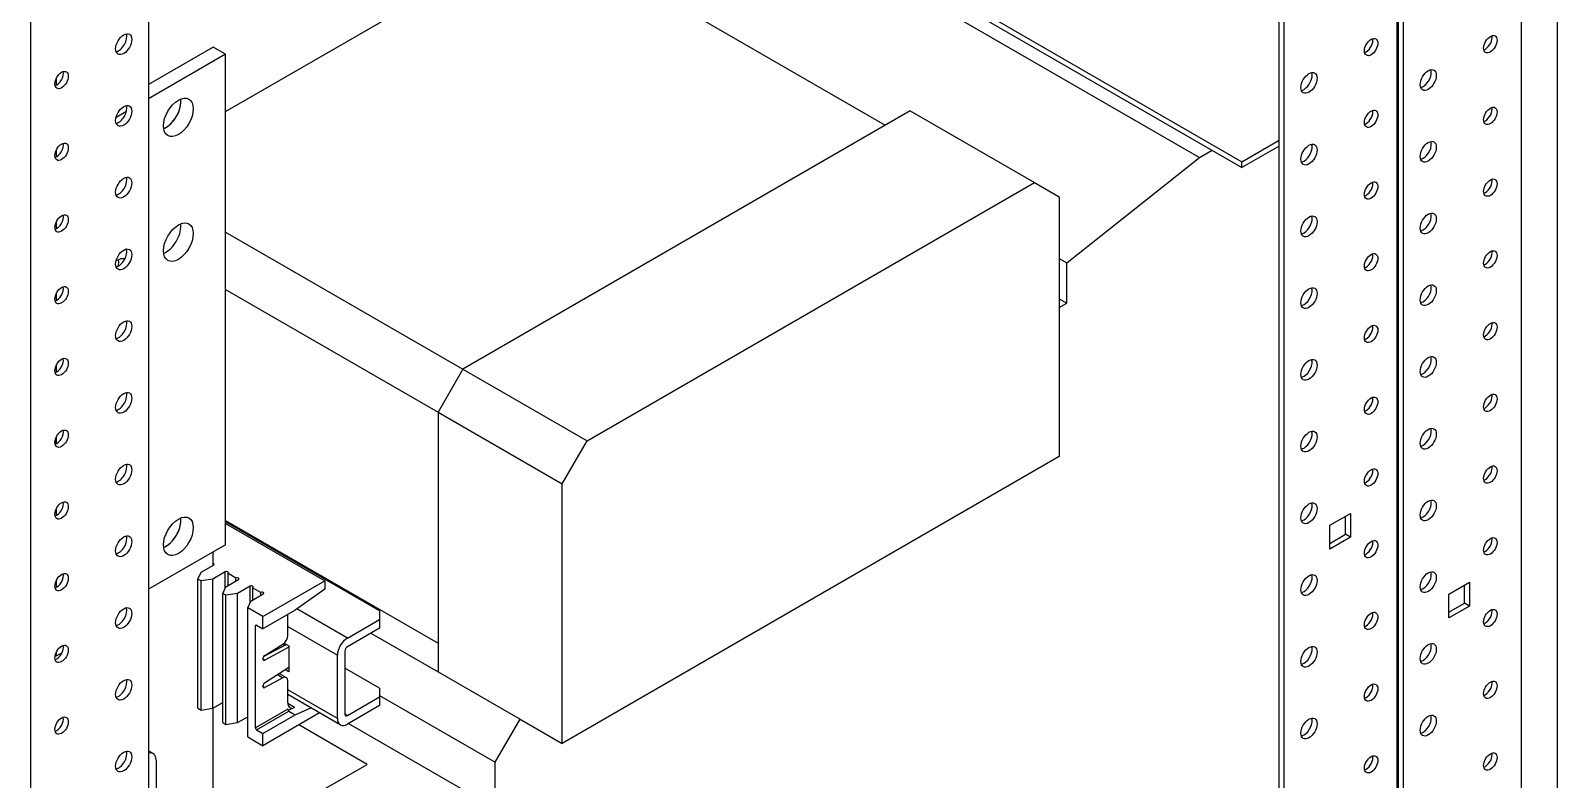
# Model space of a CAD drawing. Header units: millimetres. Extents: x -116965 to 323937, y 291661 to 566926.
# Drawn here: x -24622.3 to -24374, y 315052.4 to 315174.1 of the extents above; entities that cross this region are included whole.
import ezdxf

# ---------------------------------------------------------------- set-up
doc = ezdxf.new("R2010")
doc.units = ezdxf.units.MM
doc.layers.add('ALPHA', color=255, linetype='Continuous')

msp = doc.modelspace()

# ---------------------------------------------------------------- linework, layer by layer
at = {"layer": 'ALPHA'}
for p, q in [((-24400.030867, 315013.633447), (-24400.030867, 315343.031496)), ((-24419.223765, 315003.135634), (-24419.223765, 315332.88361)), ((-24418.415643, 315003.602203), (-24418.415643, 315332.41704)), ((-24379.827816, 314865.730923), (-24379.827816, 315332.300398)), ((-24399.828836, 314855.116468), (-24399.828836, 315321.685942)), ((-24399.020714, 314854.649898), (-24399.020714, 315321.219373)), ((-24519.157078, 315206.985046), (-24425.28468, 315152.787793)), ((-24519.162136, 315203.72198), (-24432.153718, 315153.487647)), ((-24519.157078, 315206.051907), (-24425.28468, 315151.854654)), ((-24603.071528, 315203.410581), (-24603.071528, 314736.841106)), ((-24590.545636, 315160.952758), (-24521.249172, 315200.961091)), ((-24373.968931, 314924.16875), (-24373.968931, 315200.844448)), ((-24622.264426, 315192.329556), (-24622.264426, 314725.760081)), ((-24538.825826, 315190.813205), (-24483.267436, 315158.736553)), ((-24592.565942, 315171.450572), (-24603.071528, 315165.385168)), ((-24590.545636, 315170.284148), (-24592.565942, 315171.450572)), ((-24590.545636, 315170.284148), (-24603.071528, 315163.052321)), ((-24590.545636, 315090.500768), (-24590.545636, 315170.284148)), ((-24405.355132, 315170.661605), (-24405.224082, 315170.585943)), ((-24618.021786, 315165.291855), (-24618.021786, 315166.464734)), ((-24606.670771, 315160.974297), (-24608.361628, 315159.99808)), ((-24479.226826, 315161.069401), (-24551.957809, 315119.078148)), ((-24479.226826, 315161.069401), (-24459.023775, 315149.405164)), ((-24618.021786, 315153.627618), (-24618.021786, 315154.800497)), ((-24618.021786, 315153.627618), (-24618.021786, 315154.800497)), ((-24432.153718, 315153.487647), (-24430.133412, 315154.65407)), ((-24425.28468, 315152.787793), (-24419.223765, 315156.287064)), ((-24419.223765, 315155.353925), (-24425.28468, 315151.854654)), ((-24453.770982, 315136.341219), (-24432.153718, 315153.487647)), ((-24425.28468, 315151.854654), (-24425.28468, 315152.787793)), ((-24531.754758, 315107.413911), (-24459.023775, 315149.405164)), ((-24459.023775, 315149.405164), (-24454.983165, 315147.072317)), ((-24454.983165, 315147.072317), (-24454.983165, 315104.847779)), ((-24618.021786, 315141.963381), (-24618.021786, 315143.13626)), ((-24590.545636, 315141.35684), (-24551.957809, 315119.078148)), ((-24454.983165, 315137.041073), (-24453.770982, 315136.341219)), ((-24453.770982, 315129.809246), (-24453.770982, 315136.341219)), ((-24590.545636, 315132.025451), (-24555.998419, 315112.079606)), ((-24618.021786, 315130.299144), (-24618.021786, 315131.472023)), ((-24454.983165, 315130.5091), (-24453.770982, 315129.809246)), ((-24454.983165, 315129.109392), (-24453.770982, 315129.809246)), ((-24618.021786, 315118.634907), (-24618.021786, 315119.807786)), ((-24551.957809, 315119.078148), (-24555.998419, 315112.079606)), ((-24551.957809, 315119.078148), (-24531.754758, 315107.413911)), ((-24555.998419, 315112.079606), (-24555.998419, 315069.855068)), ((-24555.998419, 315112.079606), (-24535.795369, 315100.415369)), ((-24618.021786, 315107.063984), (-24618.301835, 315107.225671)), ((-24618.021786, 315106.97067), (-24618.021786, 315108.143549)), ((-24618.021786, 315106.97067), (-24618.021786, 315107.063984)), ((-24535.795369, 315100.415369), (-24531.754758, 315107.413911)), ((-24454.983165, 315104.847779), (-24535.795369, 315058.190832)), ((-24535.795369, 315058.190832), (-24535.795369, 315100.415369)), ((-24618.021786, 315095.306433), (-24618.021786, 315096.479312)), ((-24618.021786, 315095.306433), (-24618.021786, 315096.479312)), ((-24590.545636, 315094.466608), (-24555.998419, 315074.520763)), ((-24411.001123, 315093.685104), (-24407.647417, 315095.621368)), ((-24408.455539, 315092.215411), (-24408.455539, 315095.154798)), ((-24407.647417, 315095.621368), (-24407.647417, 315091.748841)), ((-24565.493853, 315079.76967), (-24590.545636, 315094.233323)), ((-24590.545636, 315094.000039), (-24574.383196, 315084.668649)), ((-24411.001123, 315089.812578), (-24411.001123, 315093.685104)), ((-24411.001123, 315090.745717), (-24408.455539, 315092.215411)), ((-24407.647417, 315091.748841), (-24408.455539, 315092.215411)), ((-24590.545636, 315090.500768), (-24603.071528, 315083.268941)), ((-24407.647417, 315091.748841), (-24411.001123, 315089.812578)), ((-24594.525638, 315086.033365), (-24592.505332, 315087.199789)), ((-24592.565942, 315087.164796), (-24592.565942, 315089.334344)), ((-24618.021786, 315083.642196), (-24618.021786, 315084.815075)), ((-24618.021786, 315083.642196), (-24618.021786, 315084.815075)), ((-24595.037966, 315084.92945), (-24594.525638, 315086.033365)), ((-24595.037966, 315063.933823), (-24595.037966, 315084.92945)), ((-24594.538588, 315084.641134), (-24595.037966, 315084.92945)), ((-24592.626551, 315084.936927), (-24594.538588, 315084.641134)), ((-24594.538588, 315063.645507), (-24594.538588, 315084.641134)), ((-24590.606246, 315086.10335), (-24592.626551, 315084.936927)), ((-24592.626551, 315063.9413), (-24592.626551, 315084.936927)), ((-24590.606246, 315083.439328), (-24590.606246, 315086.10335)), ((-24590.485027, 315083.700518), (-24588.464722, 315084.866941)), ((-24590.202185, 315085.870066), (-24590.202185, 315083.863817)), ((-24588.868783, 315085.100226), (-24590.202185, 315085.870066)), ((-24588.868783, 315084.633657), (-24588.868783, 315085.100226)), ((-24584.484721, 315078.836531), (-24574.383196, 315084.668649)), ((-24574.383196, 315084.668649), (-24574.383196, 315083.268941)), ((-24590.997356, 315082.596602), (-24590.485027, 315083.700518)), ((-24590.997356, 315061.600976), (-24590.997356, 315082.596602)), ((-24590.497978, 315082.308286), (-24590.997356, 315082.596602)), ((-24588.585941, 315082.604079), (-24590.497978, 315082.308286)), ((-24590.497978, 315061.31266), (-24590.497978, 315082.308286)), ((-24586.565635, 315083.770503), (-24588.585941, 315082.604079)), ((-24588.585941, 315061.608453), (-24588.585941, 315082.604079)), ((-24586.565635, 315081.106481), (-24586.565635, 315083.770503)), ((-24586.444417, 315081.36767), (-24584.424112, 315082.534094)), ((-24586.161574, 315083.537218), (-24586.161574, 315081.53097)), ((-24584.828173, 315082.767379), (-24586.161574, 315083.537218)), ((-24584.828173, 315082.300809), (-24584.828173, 315082.767379)), ((-24574.383196, 315083.268941), (-24579.231928, 315079.881063)), ((-24391.606194, 315082.487437), (-24388.252488, 315084.4237)), ((-24391.606194, 315078.61491), (-24391.606194, 315082.487437)), ((-24389.06061, 315081.017743), (-24389.06061, 315083.957131)), ((-24388.252488, 315084.4237), (-24388.252488, 315080.551174)), ((-24586.956746, 315080.263755), (-24586.444417, 315081.36767)), ((-24586.956746, 315059.268129), (-24586.956746, 315080.263755)), ((-24584.484721, 315078.836531), (-24586.956746, 315080.263755)), ((-24579.231928, 315079.881646), (-24584.484721, 315076.848945)), ((-24579.232433, 315079.881355), (-24579.231928, 315079.881063)), ((-24579.231928, 315079.881063), (-24579.231928, 315079.881646)), ((-24570.746647, 315075.33726), (-24578.953591, 315080.075541)), ((-24565.493853, 315079.76967), (-24565.493853, 315078.369961)), ((-24391.606194, 315079.548049), (-24389.06061, 315081.017743)), ((-24388.252488, 315080.551174), (-24391.606194, 315078.61491)), ((-24388.252488, 315080.551174), (-24389.06061, 315081.017743)), ((-24585.696904, 315077.315514), (-24585.494874, 315077.432157)), ((-24585.696904, 315060.761629), (-24585.696904, 315077.315514)), ((-24585.494874, 315077.432157), (-24584.484721, 315076.848945)), ((-24584.484721, 315076.848945), (-24584.484721, 315078.836531)), ((-24580.444111, 315075.738783), (-24580.444111, 315079.181792)), ((-24580.444111, 315077.203538), (-24572.362891, 315072.537843)), ((-24570.746647, 315075.33726), (-24565.493853, 315078.369961)), ((-24565.493853, 315078.369961), (-24565.493853, 315076.970253)), ((-24565.493853, 315076.970253), (-24570.746647, 315073.937551)), ((-24566.908067, 315076.153756), (-24555.998419, 315069.855068)), ((-24618.021786, 315072.47616), (-24618.021786, 315073.150839)), ((-24617.961177, 315072.50285), (-24617.158238, 315072.966427)), ((-24584.372919, 315072.339959), (-24580.693553, 315074.314851)), ((-24580.242081, 315073.881933), (-24584.192325, 315071.761647)), ((-24584.192252, 315072.522534), (-24581.22403, 315074.355926)), ((-24582.464416, 315073.589772), (-24582.464416, 315073.364344)), ((-24582.129681, 315073.796529), (-24582.129681, 315073.544012)), ((-24581.050203, 315074.485348), (-24581.050203, 315074.12342)), ((-24581.026142, 315074.506872), (-24580.242081, 315074.054194)), ((-24580.242081, 315074.054194), (-24580.242081, 315069.855068)), ((-24572.362891, 315062.273314), (-24572.362891, 315072.537843)), ((-24571.150708, 315073.237697), (-24571.150708, 315062.973169)), ((-24584.484721, 315071.942543), (-24584.484721, 315072.003963)), ((-24584.192325, 315071.761647), (-24584.484534, 315071.930354)), ((-24584.198682, 315068.055858), (-24580.242081, 315070.596997)), ((-24580.242081, 315069.855068), (-24580.850417, 315070.206292)), ((-24565.493853, 315067.172294), (-24571.150708, 315070.43828)), ((-24555.998419, 315069.855068), (-24542.664406, 315062.156672)), ((-24584.484721, 315067.472889), (-24584.484721, 315067.541337)), ((-24584.192252, 315067.292033), (-24584.484537, 315067.460783)), ((-24581.22403, 315068.886048), (-24584.192252, 315067.292033)), ((-24582.109801, 315069.397448), (-24581.22403, 315068.886048)), ((-24581.819115, 315069.584142), (-24580.680805, 315068.926938)), ((-24580.444111, 315064.821933), (-24580.444111, 315068.403764)), ((-24565.493853, 315067.172294), (-24565.493853, 315065.772586)), ((-24592.626551, 315063.9413), (-24590.997356, 315064.881916)), ((-24572.362891, 315062.273314), (-24580.444111, 315066.939009)), ((-24571.889504, 315061.226967), (-24580.444111, 315066.165972)), ((-24579.358636, 315064.056592), (-24580.437471, 315064.679457)), ((-24570.746647, 315062.739884), (-24565.493853, 315065.772586)), ((-24565.493853, 315066.00587), (-24546.705016, 315055.15813)), ((-24565.493853, 315065.772586), (-24565.493853, 315064.372877)), ((-24595.037966, 315063.933823), (-24594.538588, 315063.645507)), ((-24594.538588, 315063.645507), (-24592.626551, 315063.9413)), ((-24592.565942, 315049.601169), (-24592.565942, 315063.976293)), ((-24588.585941, 315061.608453), (-24586.956746, 315062.549069)), ((-24580.444111, 315063.794331), (-24585.696904, 315060.761629)), ((-24585.494874, 315060.411702), (-24580.242081, 315063.444404)), ((-24575.254697, 315063.169862), (-24584.484721, 315057.840904)), ((-24584.484721, 315059.82849), (-24579.231928, 315062.861192)), ((-24579.358636, 315064.056592), (-24580.381889, 315063.590002)), ((-24580.256362, 315063.453233), (-24579.231928, 315062.861776)), ((-24580.242081, 315063.444404), (-24579.231928, 315062.861192)), ((-24579.231928, 315062.861776), (-24576.711605, 315064.011008)), ((-24579.231928, 315062.861192), (-24579.231928, 315062.861776)), ((-24570.746647, 315062.739884), (-24571.150708, 315062.973169)), ((-24565.493853, 315064.372877), (-24570.746647, 315061.340176)), ((-24546.705016, 315055.15813), (-24542.664406, 315062.156672)), ((-24542.664406, 315062.156672), (-24535.795369, 315058.190832)), ((-24590.997356, 315061.600976), (-24590.497978, 315061.31266)), ((-24590.497978, 315061.31266), (-24588.585941, 315061.608453)), ((-24585.494874, 315060.411702), (-24584.484721, 315059.82849)), ((-24584.484721, 315057.840904), (-24584.484721, 315059.82849)), ((-24567.514158, 315054.808203), (-24578.625836, 315061.223533)), ((-24570.544616, 315061.456818), (-24546.705016, 315047.693018)), ((-24586.956746, 315059.268129), (-24584.484721, 315057.840904)), ((-24602.332732, 315056.554405), (-24603.071528, 315056.980949)), ((-24601.859345, 315055.508057), (-24601.859345, 315045.243529)), ((-24575.393348, 315050.25915), (-24567.514158, 315054.808203)), ((-24546.705016, 315047.693018), (-24546.705016, 315055.15813))]:
    msp.add_line(p, q, dxfattribs=at)
for centre, major_axis, start_param, end_param in [((-24607.112138, 315171.917141), (0.928571, 1.608333), 2.3561944902, 8.6393797974), ((-24607.92026, 315172.383711), (0.928571, 1.608333), 3.5917893435, 5.8329886172), ((-24404.273507, 315171.450572), (0.771429, 1.336153), 2.3561944902, 8.6393797974), ((-24405.081629, 315171.917141), (0.771429, 1.336153), 3.926990817, 5.7318997087), ((-24384.878578, 315171.917141), (0.771429, 1.336153), 2.3561944902, 8.6393797974), ((-24385.6867, 315172.383711), (0.771429, 1.336153), 3.926990817, 5.7318997087), ((-24405.081629, 315171.917141), (0.771429, 1.336153), 3.692878252, 3.926990817), ((-24385.6867, 315172.383711), (0.771429, 1.336153), 3.692878252, 3.926990817), ((-24617.213664, 315166.085023), (0.771429, 1.336153), 2.3561944902, 8.6393797974), ((-24618.021786, 315166.551592), (0.771429, 1.336153), 3.692878252, 5.7318997087), ((-24414.375033, 315165.618453), (0.928571, 1.608333), 2.3561944902, 8.6393797974), ((-24415.183155, 315166.085023), (0.928571, 1.608333), 3.926990817, 5.8329886172), ((-24394.980104, 315166.085023), (0.928571, 1.608333), 2.3561944902, 8.6393797974), ((-24395.788226, 315166.551592), (0.928571, 1.608333), 3.926990817, 5.8329886172), ((-24415.183155, 315166.085023), (0.928571, 1.608333), 3.5917893435, 3.926990817), ((-24395.788226, 315166.551592), (0.928571, 1.608333), 3.5917893435, 3.926990817), ((-24607.112138, 315160.252904), (0.928571, 1.608333), 2.3561944902, 8.6393797974), ((-24607.92026, 315160.719474), (0.928571, 1.608333), 3.5917893435, 5.8329886172), ((-24598.222796, 315160.019619), (1.714286, 2.96923), 2.3561944902, 8.6393797974), ((-24600.243101, 315161.186043), (1.714286, 2.96923), 3.7717298997, 5.6530480611), ((-24600.243101, 315161.186043), (1.714286, 2.96923), 3.926990817, 5.6530480611), ((-24384.878578, 315160.252904), (0.771429, 1.336153), 2.3561944902, 8.6393797974), ((-24385.6867, 315160.719474), (0.771429, 1.336153), 3.926990817, 5.7318997087), ((-24404.273507, 315159.786335), (0.771429, 1.336153), 2.3561944902, 8.6393797974), ((-24405.081629, 315160.252904), (0.771429, 1.336153), 3.692878252, 3.926990817), ((-24405.081629, 315160.252904), (0.771429, 1.336153), 3.926990817, 5.7318997087), ((-24385.6867, 315160.719474), (0.771429, 1.336153), 3.692878252, 3.926990817), ((-24600.243101, 315161.186043), (1.714286, 2.96923), 3.7717298997, 3.926990817), ((-24617.213664, 315154.420786), (0.771429, 1.336153), 2.3561944902, 8.6393797974), ((-24618.021786, 315154.887355), (0.771429, 1.336153), 3.692878252, 5.7318997087), ((-24414.375033, 315153.954216), (0.928571, 1.608333), 2.3561944902, 8.6393797974), ((-24415.183155, 315154.420786), (0.928571, 1.608333), 3.926990817, 5.8329886172), ((-24394.980104, 315154.420786), (0.928571, 1.608333), 2.3561944902, 8.6393797974), ((-24395.788226, 315154.887355), (0.928571, 1.608333), 3.926990817, 5.8329886172), ((-24415.183155, 315154.420786), (0.928571, 1.608333), 3.5917893435, 3.926990817), ((-24395.788226, 315154.887355), (0.928571, 1.608333), 3.5917893435, 3.926990817), ((-24607.112138, 315148.588667), (0.928571, 1.608333), 2.3561944902, 8.6393797974), ((-24607.92026, 315149.055237), (0.928571, 1.608333), 3.5917893435, 5.8329886172), ((-24404.273507, 315148.122098), (0.771429, 1.336153), 2.3561944902, 8.6393797974), ((-24405.081629, 315148.588667), (0.771429, 1.336153), 3.926990817, 5.7318997087), ((-24384.878578, 315148.588667), (0.771429, 1.336153), 2.3561944902, 8.6393797974), ((-24385.6867, 315149.055237), (0.771429, 1.336153), 3.926990817, 5.7318997087), ((-24405.081629, 315148.588667), (0.771429, 1.336153), 3.692878252, 3.926990817), ((-24385.6867, 315149.055237), (0.771429, 1.336153), 3.692878252, 3.926990817), ((-24617.213664, 315142.756549), (0.771429, 1.336153), 2.3561944902, 8.6393797974), ((-24618.021786, 315143.223118), (0.771429, 1.336153), 3.692878252, 5.7318997087), ((-24414.375033, 315142.289979), (0.928571, 1.608333), 2.3561944902, 8.6393797974), ((-24394.980104, 315142.756549), (0.928571, 1.608333), 2.3561944902, 8.6393797974), ((-24395.788226, 315143.223118), (0.928571, 1.608333), 3.926990817, 5.8329886172), ((-24598.222796, 315139.723847), (1.714286, 2.96923), 2.3561944902, 8.6393797974), ((-24600.243101, 315140.890271), (1.714286, 2.96923), 3.926990817, 5.6530480611), ((-24415.183155, 315142.756549), (0.928571, 1.608333), 3.926990817, 5.8329886172), ((-24395.788226, 315143.223118), (0.928571, 1.608333), 3.5917893435, 3.926990817), ((-24415.183155, 315142.756549), (0.928571, 1.608333), 3.5917893435, 3.926990817), ((-24607.112138, 315136.92443), (0.928571, 1.608333), 2.3561944902, 8.6393797974), ((-24608.324321, 315133.891729), (1.714286, 2.96923), 0.7853981634, 0.8008254451), ((-24607.92026, 315137.391), (0.928571, 1.608333), 3.5917893435, 5.8329886172), ((-24608.324321, 315133.891729), (1.714286, 2.96923), 0.1679476412, 0.7853981634), ((-24610.344626, 315135.058153), (1.714286, 2.96923), 5.2883672287, 5.6530480611), ((-24600.243101, 315140.890271), (1.714286, 2.96923), 3.7717298997, 3.926990817), ((-24404.273507, 315136.457861), (0.771429, 1.336153), 2.3561944902, 8.6393797974), ((-24405.081629, 315136.92443), (0.771429, 1.336153), 3.926990817, 5.7318997087), ((-24384.878578, 315136.92443), (0.771429, 1.336153), 2.3561944902, 8.6393797974), ((-24385.6867, 315137.391), (0.771429, 1.336153), 3.926990817, 5.7318997087), ((-24405.081629, 315136.92443), (0.771429, 1.336153), 3.692878252, 3.926990817), ((-24385.6867, 315137.391), (0.771429, 1.336153), 3.692878252, 3.926990817), ((-24617.213664, 315131.092312), (0.771429, 1.336153), 2.3561944902, 8.6393797974), ((-24618.021786, 315131.558881), (0.771429, 1.336153), 3.692878252, 5.7318997087), ((-24414.375033, 315130.625743), (0.928571, 1.608333), 2.3561944902, 8.6393797974), ((-24415.183155, 315131.092312), (0.928571, 1.608333), 3.926990817, 5.8329886172), ((-24394.980104, 315131.092312), (0.928571, 1.608333), 2.3561944902, 8.6393797974), ((-24395.788226, 315131.558881), (0.928571, 1.608333), 3.926990817, 5.8329886172), ((-24415.183155, 315131.092312), (0.928571, 1.608333), 3.5917893435, 3.926990817), ((-24395.788226, 315131.558881), (0.928571, 1.608333), 3.5917893435, 3.926990817), ((-24607.112138, 315125.260194), (0.928571, 1.608333), 2.3561944902, 8.6393797974), ((-24607.92026, 315125.726763), (0.928571, 1.608333), 3.5917893435, 5.8329886172), ((-24384.878578, 315125.260194), (0.771429, 1.336153), 2.3561944902, 8.6393797974), ((-24404.273507, 315124.793624), (0.771429, 1.336153), 2.3561944902, 8.6393797974), ((-24405.081629, 315125.260194), (0.771429, 1.336153), 3.926990817, 5.7318997087), ((-24385.6867, 315125.726763), (0.771429, 1.336153), 3.692878252, 3.926990817), ((-24385.6867, 315125.726763), (0.771429, 1.336153), 3.926990817, 5.7318997087), ((-24405.081629, 315125.260194), (0.771429, 1.336153), 3.692878252, 3.926990817), ((-24617.213664, 315119.428075), (0.771429, 1.336153), 2.3561944902, 8.6393797974), ((-24618.021786, 315119.894645), (0.771429, 1.336153), 3.692878252, 5.7318997087), ((-24414.375033, 315118.961506), (0.928571, 1.608333), 2.3561944902, 8.6393797974), ((-24415.183155, 315119.428075), (0.928571, 1.608333), 3.926990817, 5.8329886172), ((-24394.980104, 315119.428075), (0.928571, 1.608333), 2.3561944902, 8.6393797974), ((-24395.788226, 315119.894645), (0.928571, 1.608333), 3.926990817, 5.8329886172), ((-24415.183155, 315119.428075), (0.928571, 1.608333), 3.5917893435, 3.926990817), ((-24395.788226, 315119.894645), (0.928571, 1.608333), 3.5917893435, 3.926990817), ((-24607.112138, 315113.595957), (0.928571, 1.608333), 2.3561944902, 8.6393797974), ((-24607.92026, 315114.062526), (0.928571, 1.608333), 3.5917893435, 5.8329886172), ((-24404.273507, 315113.129387), (0.771429, 1.336153), 2.3561944902, 8.6393797974), ((-24405.081629, 315113.595957), (0.771429, 1.336153), 3.926990817, 5.7318997087), ((-24384.878578, 315113.595957), (0.771429, 1.336153), 2.3561944902, 8.6393797974), ((-24385.6867, 315114.062526), (0.771429, 1.336153), 3.926990817, 5.7318997087), ((-24405.081629, 315113.595957), (0.771429, 1.336153), 3.692878252, 3.926990817), ((-24385.6867, 315114.062526), (0.771429, 1.336153), 3.692878252, 3.926990817), ((-24617.213664, 315107.763838), (0.771429, 1.336153), 2.3561944902, 8.6393797974), ((-24394.980104, 315107.763838), (0.928571, 1.608333), 2.3561944902, 8.6393797974), ((-24395.788226, 315108.230408), (0.928571, 1.608333), 3.926990817, 5.8329886172), ((-24618.021786, 315108.230408), (0.771429, 1.336153), 3.692878252, 5.7318997087), ((-24414.375033, 315107.297269), (0.928571, 1.608333), 2.3561944902, 8.6393797974), ((-24415.183155, 315107.763838), (0.928571, 1.608333), 3.926990817, 5.8329886172), ((-24415.183155, 315107.763838), (0.928571, 1.608333), 3.5917893435, 3.926990817), ((-24395.788226, 315108.230408), (0.928571, 1.608333), 3.5917893435, 3.926990817), ((-24607.112138, 315101.93172), (0.928571, 1.608333), 2.3561944902, 8.6393797974), ((-24607.92026, 315102.398289), (0.928571, 1.608333), 3.5917893435, 5.8329886172), ((-24404.273507, 315101.46515), (0.771429, 1.336153), 2.3561944902, 8.6393797974), ((-24405.081629, 315101.93172), (0.771429, 1.336153), 3.926990817, 5.7318997087), ((-24384.878578, 315101.93172), (0.771429, 1.336153), 2.3561944902, 8.6393797974), ((-24385.6867, 315102.398289), (0.771429, 1.336153), 3.926990817, 5.7318997087), ((-24405.081629, 315101.93172), (0.771429, 1.336153), 3.692878252, 3.926990817), ((-24385.6867, 315102.398289), (0.771429, 1.336153), 3.692878252, 3.926990817), ((-24617.213664, 315096.099601), (0.771429, 1.336153), 2.3561944902, 8.6393797974), ((-24618.021786, 315096.566171), (0.771429, 1.336153), 3.692878252, 5.7318997087), ((-24414.375033, 315095.633032), (0.928571, 1.608333), 2.3561944902, 8.6393797974), ((-24415.183155, 315096.099601), (0.928571, 1.608333), 3.926990817, 5.8329886172), ((-24394.980104, 315096.099601), (0.928571, 1.608333), 2.3561944902, 8.6393797974), ((-24395.788226, 315096.566171), (0.928571, 1.608333), 3.926990817, 5.8329886172), ((-24598.222796, 315091.900476), (1.714286, 2.96923), 2.3561944902, 8.6393797974), ((-24600.243101, 315093.0669), (1.714286, 2.96923), 3.7717298997, 5.6530480611), ((-24600.243101, 315093.0669), (1.714286, 2.96923), 3.926990817, 5.6530480611), ((-24415.183155, 315096.099601), (0.928571, 1.608333), 3.5917893435, 3.926990817), ((-24395.788226, 315096.566171), (0.928571, 1.608333), 3.5917893435, 3.926990817), ((-24607.112138, 315090.267483), (0.928571, 1.608333), 2.3561944902, 8.6393797974), ((-24607.92026, 315090.734052), (0.928571, 1.608333), 3.5917893435, 5.8329886172), ((-24600.243101, 315093.0669), (1.714286, 2.96923), 3.7717298997, 3.926990817), ((-24404.273507, 315089.800913), (0.771429, 1.336153), 2.3561944902, 8.6393797974), ((-24405.081629, 315090.267483), (0.771429, 1.336153), 3.926990817, 5.7318997087), ((-24384.878578, 315090.267483), (0.771429, 1.336153), 2.3561944902, 8.6393797974), ((-24385.6867, 315090.734052), (0.771429, 1.336153), 3.692878252, 3.926990817), ((-24385.6867, 315090.734052), (0.771429, 1.336153), 3.926990817, 5.7318997087), ((-24592.707363, 315087.316431), (-0.285714, 0), 2.3561944902, 4.1945832121), ((-24405.081629, 315090.267483), (0.771429, 1.336153), 3.692878252, 3.926990817), ((-24617.213664, 315084.435365), (0.771429, 1.336153), 2.3561944902, 8.6393797974), ((-24618.021786, 315084.901934), (0.771429, 1.336153), 3.692878252, 5.7318997087), ((-24590.404215, 315085.986708), (-0.285714, 0), 2.3561944902, 5.4977871438), ((-24588.666753, 315084.983584), (-0.285714, 0), 2.3561944902, 5.4977871438), ((-24414.375033, 315083.968795), (0.928571, 1.608333), 2.3561944902, 8.6393797974), ((-24415.183155, 315084.435365), (0.928571, 1.608333), 3.926990817, 5.8329886172), ((-24394.980104, 315084.435365), (0.928571, 1.608333), 2.3561944902, 8.6393797974), ((-24395.788226, 315084.901934), (0.928571, 1.608333), 3.926990817, 5.8329886172), ((-24586.363605, 315083.653861), (-0.285714, 0), 2.3561944902, 5.4977871438), ((-24584.626143, 315082.650736), (-0.285714, 0), 2.3561944902, 5.4977871438), ((-24415.183155, 315084.435365), (0.928571, 1.608333), 3.5917893435, 3.926990817), ((-24395.788226, 315084.901934), (0.928571, 1.608333), 3.5917893435, 3.926990817), ((-24607.112138, 315078.603246), (0.928571, 1.608333), 2.3561944902, 8.6393797974), ((-24607.92026, 315079.069816), (0.928571, 1.608333), 3.5917893435, 5.8329886172), ((-24404.273507, 315078.136677), (0.771429, 1.336153), 2.3561944902, 8.6393797974), ((-24384.878578, 315078.603246), (0.771429, 1.336153), 2.3561944902, 8.6393797974), ((-24385.6867, 315079.069816), (0.771429, 1.336153), 3.926990817, 5.7318997087), ((-24585.494874, 315077.198872), (-0.142857, 0.247436), 5.4977871438, 7.0685834706), ((-24405.081629, 315078.603246), (0.771429, 1.336153), 3.692878252, 3.926990817), ((-24405.081629, 315078.603246), (0.771429, 1.336153), 3.926990817, 5.7318997087), ((-24385.6867, 315079.069816), (0.771429, 1.336153), 3.692878252, 3.926990817), ((-24581.252233, 315075.272213), (0.571429, 0.989743), 3.961897402, 5.4977871438), ((-24570.746647, 315073.470982), (1.142857, 1.979487), 0.7853981634, 2.3561944902), ((-24394.980104, 315072.771128), (0.928571, 1.608333), 2.3561944902, 8.6393797974), ((-24617.213664, 315072.771128), (0.771429, 1.336153), 2.3561944902, 8.6393797974), ((-24618.021786, 315073.237697), (0.771429, 1.336153), 3.692878252, 5.7318997087), ((-24618.163207, 315072.619493), (-0.285714, 0), 1.1809156835, 2.3561944902), ((-24584.181675, 315072.178927), (0.214286, 0.371154), 0.8203047484, 2.3561944902), ((-24570.746647, 315073.470982), (0.285714, 0.494872), 0.7853981634, 2.3561944902), ((-24414.375033, 315072.304558), (0.928571, 1.608333), 2.3561944902, 8.6393797974), ((-24415.183155, 315072.771128), (0.928571, 1.608333), 3.926990817, 5.8329886172), ((-24395.788226, 315073.237697), (0.928571, 1.608333), 3.926990817, 5.8329886172), ((-24584.181675, 315072.117507), (0.214286, 0.371154), 2.3561944902, 3.891842637), ((-24415.183155, 315072.771128), (0.928571, 1.608333), 3.5917893435, 3.926990817), ((-24395.788226, 315073.237697), (0.928571, 1.608333), 3.5917893435, 3.926990817), ((-24607.112138, 315066.939009), (0.928571, 1.608333), 2.3561944902, 8.6393797974), ((-24607.92026, 315067.405579), (0.928571, 1.608333), 3.5917893435, 5.8329886172), ((-24584.181675, 315067.716301), (0.214286, 0.371154), 0.8415466072, 2.3561944902), ((-24584.181675, 315067.647853), (0.214286, 0.371154), 2.3561944902, 3.8920842319), ((-24581.252233, 315067.937195), (0.571429, 0.989743), 5.4977871438, 7.0336768855), ((-24404.273507, 315066.47244), (0.771429, 1.336153), 2.3561944902, 8.6393797974), ((-24405.081629, 315066.939009), (0.771429, 1.336153), 3.926990817, 5.7318997087), ((-24384.878578, 315066.939009), (0.771429, 1.336153), 2.3561944902, 8.6393797974), ((-24385.6867, 315067.405579), (0.771429, 1.336153), 3.926990817, 5.7318997087), ((-24579.231928, 315065.521787), (0.857143, 1.484615), 2.3561944902, 3.8222710619), ((-24405.081629, 315066.939009), (0.771429, 1.336153), 3.692878252, 3.926990817), ((-24385.6867, 315067.405579), (0.771429, 1.336153), 3.692878252, 3.926990817), ((-24617.213664, 315061.106891), (0.771429, 1.336153), 2.3561944902, 8.6393797974), ((-24618.021786, 315061.57346), (0.771429, 1.336153), 3.692878252, 5.7318997087), ((-24580.242081, 315063.677689), (-0.142857, 0.247436), 0.7853981634, 2.2854457784), ((-24580.242081, 315063.677689), (-0.142857, 0.247436), 2.2854457784, 2.3561944902), ((-24570.746647, 315063.206453), (1.142857, 1.979487), 2.3561944902, 3.926990817), ((-24570.746647, 315063.206453), (0.285714, 0.494872), 2.3561944902, 3.926990817), ((-24414.375033, 315060.640321), (0.928571, 1.608333), 2.3561944902, 8.6393797974), ((-24415.183155, 315061.106891), (0.928571, 1.608333), 3.926990817, 5.8329886172), ((-24394.980104, 315061.106891), (0.928571, 1.608333), 2.3561944902, 8.6393797974), ((-24395.788226, 315061.57346), (0.928571, 1.608333), 3.926990817, 5.8329886172), ((-24585.494874, 315060.644987), (-0.142857, 0.247436), 0.7853981634, 2.3561944902), ((-24395.788226, 315061.57346), (0.928571, 1.608333), 3.5917893435, 3.926990817), ((-24607.112138, 315055.274772), (0.928571, 1.608333), 2.3561944902, 8.6393797974), ((-24415.183155, 315061.106891), (0.928571, 1.608333), 3.5917893435, 3.926990817), ((-24607.92026, 315055.741342), (0.928571, 1.608333), 3.5917893435, 5.8329886172), ((-24603.475589, 315054.574918), (1.142857, 1.979487), 5.4977871438, 6.8159032154), ((-24404.273507, 315054.808203), (0.771429, 1.336153), 2.3561944902, 8.6393797974), ((-24405.081629, 315055.274772), (0.771429, 1.336153), 3.926990817, 5.7318997087), ((-24384.878578, 315055.274772), (0.771429, 1.336153), 2.3561944902, 8.6393797974), ((-24385.6867, 315055.741342), (0.771429, 1.336153), 3.926990817, 5.7318997087), ((-24405.081629, 315055.274772), (0.771429, 1.336153), 3.692878252, 3.926990817), ((-24385.6867, 315055.741342), (0.771429, 1.336153), 3.692878252, 3.926990817)]:
    msp.add_ellipse(centre, major_axis=major_axis, ratio=0.5773502692, start_param=start_param, end_param=end_param, dxfattribs=at)

doc.saveas('drawing.dxf')
